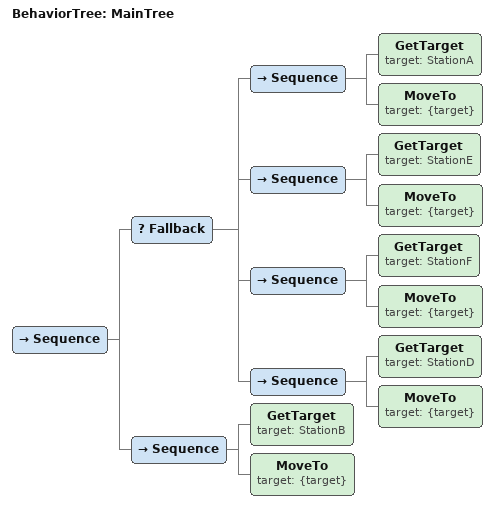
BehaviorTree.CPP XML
<root main_tree_to_execute="MainTree">
    <BehaviorTree ID="MainTree">
        <Sequence>
            <!-- StationA, StationE, StationF, StationD in order -->
            <Fallback>
                <Sequence>
                    <GetTarget target="StationA" />
                    <MoveTo target="{target}" />
                </Sequence>
                <Sequence>
                    <GetTarget target="StationE" />
                    <MoveTo target="{target}" />
                </Sequence>
                <Sequence>
                    <GetTarget target="StationF" />
                    <MoveTo target="{target}" />
                </Sequence>
                <Sequence>
                    <GetTarget target="StationD" />
                    <MoveTo target="{target}" />
                </Sequence>
            </Fallback>
            <Sequence>
                <GetTarget target="StationB" />
                <MoveTo target="{target}" />
            </Sequence>
        </Sequence>
    </BehaviorTree>
</root>
